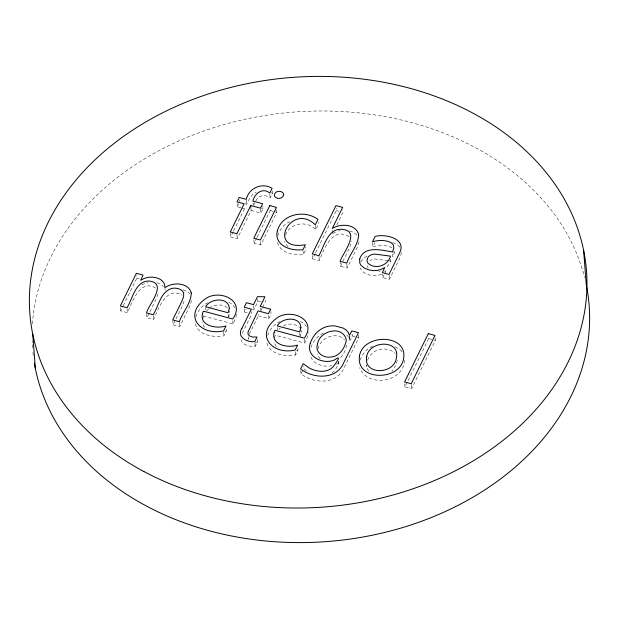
<?xml version="1.0" encoding="UTF-8"?>
<svg xmlns="http://www.w3.org/2000/svg" width="619" height="619" viewBox="0 0 619 619"><rect width="100%" height="100%" fill="white"/><g stroke="black" fill="none" stroke-linecap="round" stroke-linejoin="round"><path stroke-width="0.46" stroke-dasharray="3.1 2.32" d="M404.602 360.165C403.495 382.557 367.438 388.067 359.624 367.663M401.538 252.575L399.835 258.146L389.405 279.37L382.751 277.591L382.503 274.294M236.52 314.336L235.847 317.64L233.069 323.938L203.736 316.092L203.543 313.616M397.305 360.328L395.51 365.976L392.005 371.106M358.989 241.905L357.008 247.956L347.135 268.066L340.481 266.286L340.164 262.162M191.604 300.501L189.607 306.544L179.727 326.646L173.072 324.867L172.755 320.75M346.71 345.093C345.781 349.805 343.607 354.385 340.357 357.937M228.426 317.686L229.688 313.469L229.254 310.792M300.029 336.837L301.291 332.62L301.167 330.972M394.04 251.484L394.164 253.125L392.91 256.908L392.601 252.792M157.899 294.126L156.429 298.497L146.904 317.872L153.558 319.652C158.139 309.361 166.194 285.73 182.04 295.147M184.044 301.321L182.28 306.134L173.072 324.867M202.769 318.739L203.736 316.092M274.372 337.889L275.339 335.243L304.672 343.088L307.45 336.79L308.084 331.97M277.714 235.8C279.602 229.726 283.897 224.279 289.769 221.664M360.134 360.126C362.123 354.06 366.58 348.69 372.553 346.245M285.56 235.034C289.669 222.778 307.395 220.171 315.667 229.719L318.298 224.372L318.104 221.896M367.624 360.219C371.091 348.737 387.254 345.216 395.464 353.65M310.955 347.429C313.137 341.224 317.64 335.792 323.605 332.898M195.859 316.951C197.77 311.017 201.786 305.554 207.543 302.9M267.779 335.328C269.737 329.37 274.101 324.194 279.881 321.663M317.942 348.876C320.534 337.587 335.777 331.142 344.52 339.684M155.539 288.052C139.646 278.535 132.187 302.637 127.39 312.649L120.736 310.87L122.848 306.575M123.274 305.716L136.768 278.241L136.582 275.772M240.946 207.791L237.402 206.839L238.857 203.868M250.919 208.038L251.113 210.506L237.27 238.679L230.655 236.907L233.177 231.785M233.595 230.933L244.497 208.742L244.373 207.094M244.915 203.806L246.687 204.278C248.838 199.666 251.09 194.242 256.227 192.285M253.713 205.206L254.951 202.692M251.113 210.506L260.847 213.114L263.036 208.649L262.851 206.181M255.779 201.013C257.976 195.14 265.721 194.103 270.155 198.01L272.468 193.29L272.275 190.822M276.647 209.872L276.832 212.34L260.8 244.969L254.146 243.19L256.676 238.036M257.102 237.178L270.178 210.561L270.054 208.913M195.302 323.884C198.537 335.599 213.702 337.556 223.97 335.815L226.384 330.91L226.19 328.434M247.283 312.85L244.606 312.131L246.068 309.16M242.253 333.347L251.747 314.042L251.554 311.574M252.15 309.105L253.937 309.577L257.852 301.615L257.659 299.139M249.364 334.206L258.394 315.822L258.27 314.173M260.986 310.552L262.17 308.138M262.564 307.334L265.334 301.701L265.203 300.06M240.93 339.583C242.447 345.464 249.991 346.617 255.183 346.47L257.372 342.005L257.179 339.537M258.394 315.822L268.863 318.623L271.052 314.158L270.867 311.69M277.552 242.424A20.442 15.777 -4.4 0 0 280.709 248.273C286.551 254.076 295.425 255.492 303.325 254.649L305.763 249.681L305.577 247.205M348.984 236.473C332.055 226.833 324.418 248.621 319.303 260.622L312.649 258.843L315.195 253.666M315.613 252.8L336.38 210.53L336.194 208.061M336.821 224.968L343.034 212.309L342.849 209.841M266.913 343.034C270.147 354.757 285.305 356.706 295.572 354.966L297.987 350.06L297.863 348.412M340.481 266.286L349.72 247.484L351.306 242.857L351.182 241.023M358.656 335.173L358.85 337.641L344.102 367.655C337.038 384.933 313.701 383.881 301.02 373.876L302.853 370.139M391.928 247.824C386.117 244.714 379.114 244.938 372.917 246.695L374.797 242.872M338.732 361.364L338.856 363.013L337.1 366.58L335.39 369.52L332.248 372.87M346.617 335.003C350.478 337.641 348.776 345.085 352.196 335.862L352.072 334.214M382.751 277.591L384.84 273.343M390.736 259.438L390.86 261.086L386.589 267.926M435.165 337.897L435.358 340.365L411.62 388.67L404.965 386.89L428.704 338.585L428.58 336.937M360.846 261.922L363.717 258.061L367.825 255.608M206.653 310.986L208.634 308.889M278.914 329.44L280.237 328.039M209.292 308.192C214.677 304.091 223.064 303.558 228.148 308.394M283.386 325.942C288.384 322.979 295.495 323.52 299.751 327.544M141.797 284.841L147.895 282.45M332.674 233.409L336.813 231.452M336.287 364.173L338.856 363.013M381.412 274.364C374.247 276.879 363.601 275.548 360.134 267.903M338.454 231.019L340.094 230.585M332.14 365.628C323.768 367.609 312.03 364.297 310.096 354.795M224.867 331.219L226.384 330.91M296.47 350.369L297.987 350.06M378.774 271.323L380.345 271.099M254.974 342.284L257.372 342.005M257.852 301.615L263.462 301.685M388.221 260.684L375.903 259.106A7.103 5.478 -4.4 0 0 369.806 260.738M389.103 260.816L390.86 261.086M336.38 210.53L338.879 211.203M261.272 208.177L263.036 208.649M270.178 210.561L276.832 212.34M241.836 208.03L244.497 208.742M428.704 338.585L435.358 340.365M136.768 278.241L139.267 278.906M352.196 335.862L358.85 337.641M392.841 242.609L397.205 244.528L400.191 247.414M349.503 230.91L352.691 232.001L357.14 235.073M183.201 289.854L188.014 292.021L189.863 293.692M271.207 192.633L272.468 193.29M395.286 346.841L398.752 348.721L401.429 351.027L403.325 353.759M300.347 321.423L303.349 323.103L306.42 326.414M228.736 302.265L231.746 303.952L235.212 307.883M306.451 370.711L303.589 368.645L303.395 366.177M288.129 246.842L285.491 243.716L284.701 241.456M320.232 358.811L318.073 355.848L317.477 353.681M276.252 346.47L274.171 342.593M204.649 327.319L203.334 325.501L202.436 321.942M368.792 370.974L367.462 368.963L366.58 365.055M367.322 265.683L368.104 267.849M300.71 329.053L301.291 332.62M394.001 251.616L394.164 253.125M411.302 384.554L411.62 388.67M404.718 383.602L404.965 386.89M389.088 275.254L389.405 279.37M385.134 270.843L385.258 272.492M384.972 270.805L385.095 272.445M372.599 242.578L372.917 246.695M346.818 263.942L347.135 268.066M349.658 336.272L349.975 340.388M349.495 336.225L349.812 340.342M332.581 230.16L332.836 233.448M338.57 361.318L338.694 362.966M318.986 256.498L319.303 260.622M315.35 225.602L315.667 229.719M312.394 255.546L312.649 258.843M303.008 250.533L303.325 254.649M304.355 338.972L304.672 343.088M299.712 332.72L299.967 336.009M300.764 370.58L301.02 373.876M295.325 351.669L295.572 354.966M269.838 193.894L270.155 198.01M277.343 327.544L277.536 330.012M260.529 208.998L260.847 213.114M268.607 315.326L268.863 318.623M260.545 241.681L260.8 244.969M253.047 202.753L253.241 205.222M260.336 308.069L260.529 310.537M253.891 239.901L254.146 243.19M246.37 200.161L246.687 204.278M253.62 305.461L253.937 309.577M254.927 343.174L255.183 346.47M239.398 199.914L239.53 201.554M248.289 336.798L248.482 339.266L248.335 337.115M237.147 203.55L237.402 206.839M244.35 308.835L244.606 312.131M236.953 234.562L237.27 238.679M230.338 232.79L230.655 236.907M232.814 320.642L233.069 323.938M228.171 314.39L228.365 316.858M223.652 331.699L223.97 335.815M205.678 307.566L205.864 310.034M179.409 322.53L179.727 326.646M164.994 288.539L165.118 290.179M153.241 315.535L153.558 319.652M146.587 313.756L146.904 317.872M127.073 308.533L127.39 312.649M120.488 307.581L120.736 310.87M366.618 365.063L366.711 366.696M33.248 355.53A279.13 215.389 -4.4 0 1 32.83 351.716M32.498 347.893A279.13 215.389 -4.4 0 1 32.134 341.177M32.428 323.884A279.13 215.389 -4.4 0 1 291.828 112.24A279.13 215.389 -4.4 0 1 584.615 277.583M156.862 282.751A12.898 9.958 -4.4 0 1 163.37 286.597"/><path stroke-width="0.93" d="M250.734 205.57L236.891 233.734L230.276 231.97L244.118 203.798L237.015 201.902L239.213 197.438L246.308 199.341C248.792 188.014 262.309 182.102 272.089 188.354L269.768 193.066C262.998 187.062 254.394 193.461 252.923 201.105L262.657 203.713L260.467 208.17L250.734 205.57L250.857 207.218M583.616 250.308L586.278 284.895A279.13 215.389 -4.4 0 1 350.315 539.033A279.13 215.389 -4.4 0 1 34.347 363.082M32.722 334.105L35.384 368.692M358.633 234.392C358.502 245 350.021 253.426 346.756 263.121L340.102 261.342C342.547 253.45 361.341 231.096 342.261 229.324C327.791 228.04 324.333 246.161 318.924 255.678L312.27 253.898L336.001 205.593L342.655 207.373L332.295 228.465C340.202 223.405 355.693 223.691 358.633 234.392M191.279 292.988C191.039 303.589 182.651 312.015 179.348 321.71L172.693 319.93L181.901 301.19L183.657 296.385L183.619 292.787C181.971 289.034 177.104 287.881 173.335 288.16C160.785 290.257 158.905 305.786 153.179 314.707L146.525 312.928C148.351 304.896 168.244 283.231 149.14 281.026C135.298 280.709 132.737 298.776 127.011 307.713L120.357 305.933L136.389 273.304L143.043 275.084L140.668 280.283L144.405 278.357L148.289 277.297L152.313 277.119L156.483 277.807A12.898 9.958 -4.4 0 1 164.6 284.531L164.933 287.711C172.554 281.908 188.462 282.202 191.279 292.988M359.685 259.075L359.755 262.967L360.606 264.77L363.84 267.826L369.056 269.954L373.195 270.642L377.188 270.472L381.025 269.42L384.716 267.509L382.372 272.646L389.026 274.426L399.456 253.21C407.194 238.663 385.513 233.595 375.168 236.404L372.537 241.75C378.735 240.002 385.738 239.777 391.548 242.888L393.46 245.163L393.785 248.188L392.531 251.972C382.287 250.285 364.034 245.147 359.685 259.075M277.335 230.864L276.832 234.253A20.442 15.777 -4.4 0 0 280.33 243.329C286.171 249.132 295.046 250.548 302.946 249.712L305.384 244.737C265.628 251.74 291.1 201.307 315.28 224.782L317.911 219.428C304.803 209.462 281.924 213.795 277.335 230.864M359.477 355.925C355.685 381.211 399.665 381.335 403.565 358.811C408.261 333.386 363.059 333.347 359.477 355.925M202.39 313.794C199.72 326.375 217.238 328.96 226.005 325.965L223.591 330.871C200.788 336.171 182.59 315.86 204.959 299.116C218.724 288.547 246.347 300.176 232.69 318.994L203.357 311.148L202.39 313.794M273.993 332.952C271.323 345.534 288.841 348.11 297.607 345.116L295.193 350.029C272.399 355.321 254.2 335.018 276.569 318.267C290.326 307.697 317.957 319.327 304.293 338.144L274.96 330.298L273.993 332.952M366.688 356.683C363.121 375.331 394.195 374.681 396.33 358.092C400.857 339.142 368.762 340.404 366.688 356.683M310.227 343.383C305.701 356.985 323.544 364.746 334.299 360.041C343.591 353.457 334.523 364.831 333.007 366.99C329.347 370.727 323.838 371.872 318.785 371.106A25.085 19.351 -4.4 0 1 308.935 367.833L303.209 363.709L300.641 368.932C313.322 378.936 336.651 379.989 343.723 362.719L358.471 332.697L351.816 330.917L349.426 335.405L348.265 332.473L346.238 330.059L343.336 328.163L335.235 325.965A17.533 13.533 -4.4 0 0 323.226 327.962C316.936 330.979 312.402 336.837 310.227 343.383M317.562 343.94C314.483 351.878 323.079 358.192 330.407 357.117C339.328 356.761 344.93 348.172 346.331 340.156C343.305 324.843 319.536 330.275 317.562 343.94M367.469 258.425L366.943 260.738L367.717 262.905C374.735 270.163 388.067 265.737 390.481 256.142L375.524 254.169A7.103 5.478 -4.4 0 0 367.469 258.425M283.657 194.614C283.293 198.807 276.917 199.705 274.704 196.478L274.294 195.14C274.658 190.915 281.018 189.994 283.239 193.267L283.657 194.614M229.309 308.525L228.047 312.742L205.609 306.738C210.267 298.219 228.713 296.71 229.309 308.525M300.911 327.683L299.65 331.892L277.219 325.896C281.869 317.369 300.316 315.86 300.911 327.683M241.874 328.41C236.311 337.038 247.422 342.81 254.804 341.526L256.993 337.069L252.119 336.991L249.472 335.885L248.103 334.33L247.956 332.171L258.015 310.877L268.484 313.678L270.673 309.221L260.212 306.42L264.955 296.764L257.473 296.671L253.558 304.641L246.416 302.73L244.226 307.194L251.36 309.098L241.874 328.41M269.799 205.624L253.767 238.253L260.421 240.033L276.453 207.404L269.799 205.624M428.325 333.649L404.586 381.954L411.24 383.734L434.979 335.428L428.325 333.649M143.894 471.539A279.13 215.389 -4.4 0 0 585.388 306.529A279.13 215.389 -4.4 0 0 195.225 98.56A279.13 215.389 -4.4 0 0 143.894 471.539"/></g></svg>
